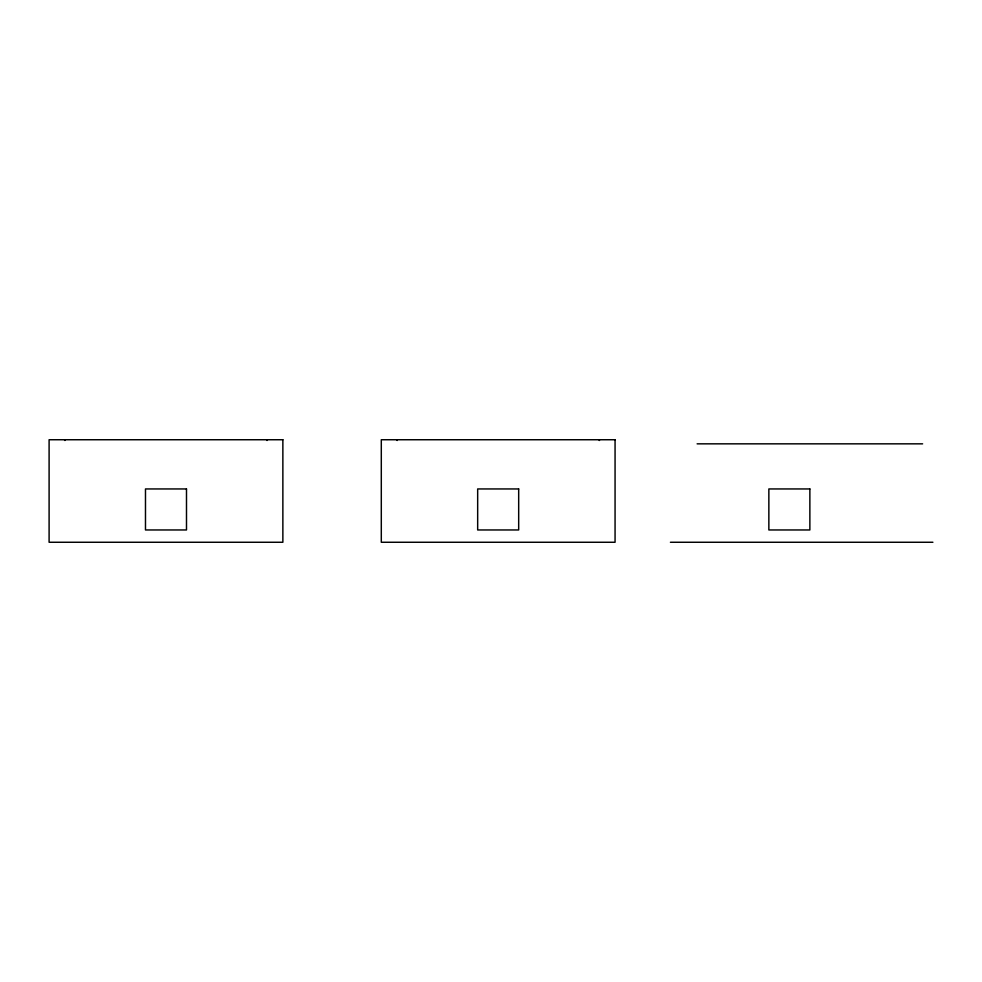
<?xml version="1.0" encoding="UTF-8"?>
<svg xmlns="http://www.w3.org/2000/svg" width="982" height="982" viewBox="0 0 982 982"><rect width="100%" height="100%" fill="white"/><g stroke="black" fill="none" stroke-linecap="round" stroke-linejoin="round"><path stroke-width="1.47" d="M267.03 440.501L267.46 439.74M599.229 440.501L599.658 439.74M697.122 443.839L922.614 443.839M670.424 542.26L932.9 542.26M396.703 439.74L397.133 440.501M64.935 440.501L64.505 439.74M282.865 439.74L49.1 439.74L49.1 542.26L282.865 542.26L282.865 439.74M615.063 439.74L381.298 439.74L381.298 542.26L615.063 542.26L615.063 439.74M186.494 488.95L145.483 488.95L145.483 529.961L186.494 529.961L186.494 488.95M518.68 488.95L477.669 488.95L477.669 529.961L518.68 529.961L518.68 488.95M809.868 488.95L768.857 488.95L768.857 529.961L809.868 529.961L809.868 488.95"/></g></svg>
